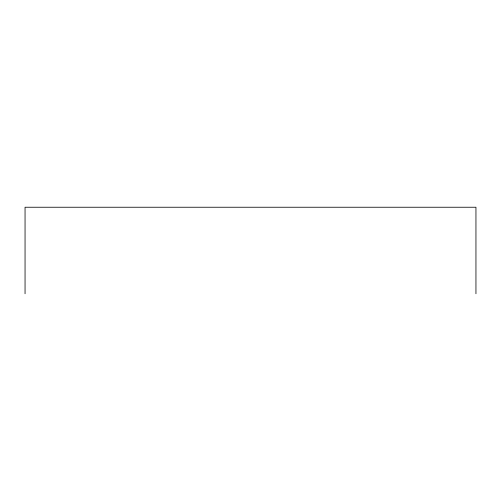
<?xml version="1.0" encoding="UTF-8"?>
<svg xmlns="http://www.w3.org/2000/svg" width="501" height="501" viewBox="0 0 501 501"><rect width="100%" height="100%" fill="white"/><g stroke="black" fill="none" stroke-linecap="round" stroke-linejoin="round"><path stroke-width="0.75" d="M475.95 293.761L475.95 207.239L25.05 207.239L25.05 293.761"/></g></svg>
